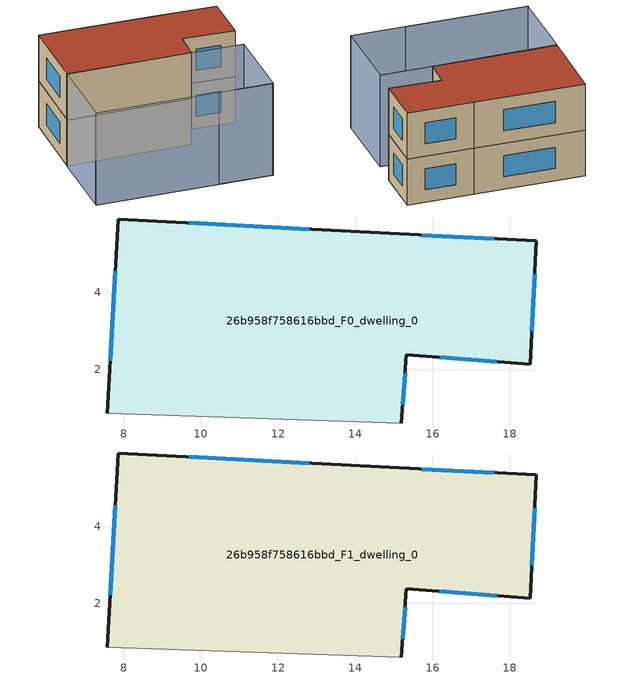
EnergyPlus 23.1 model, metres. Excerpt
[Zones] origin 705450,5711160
26b958f758616bbd_F0_dwelling_0
 floor ground (EU_floor_Construction): 18.69,5.33 18.53,2.13 15.32,2.38 15.19,0.61 7.58,0.86 7.86,5.9 14.63,5.54 z0
 wall outside (EU_wall_Construction): 15.19,0.61 15.32,2.38 18.53,2.13 18.69,5.33 14.63,5.54 7.86,5.9 7.58,0.86 z0:3
 wall adiabatic (EU_wall_Construction): 7.58,0.86 15.19,0.61 z0:3
 window (EU_Window_Construction): 7.78,4.54 7.65,2.22 / 12.8,5.63 9.68,5.8 / 17.59,5.39 15.72,5.48 / 18.57,2.99 18.64,4.47 / 16.19,2.31 17.66,2.2 / 15.22,1.09 15.29,1.9 z0.81:2.19
26b958f758616bbd_F1_dwelling_0
 floor to 26b958f758616bbd_F0_dwelling_0 (EU_floor_Construction): 18.69,5.33 18.52,2.13 15.32,2.38 15.19,0.61 7.58,0.86 7.86,5.9 14.63,5.54 z3
 wall outside (EU_wall_Construction): 15.19,0.61 15.32,2.38 18.53,2.13 18.69,5.33 14.63,5.54 7.86,5.9 7.58,0.86 z3:6
 wall adiabatic (EU_wall_Construction): 7.58,0.86 15.19,0.61 z3:6
 window (EU_Window_Construction): 7.78,4.54 7.65,2.22 / 12.8,5.63 9.68,5.8 / 17.59,5.39 15.72,5.48 / 18.57,2.99 18.64,4.47 / 16.19,2.31 17.66,2.2 / 15.22,1.09 15.29,1.9 z3.81:5.19
 roof outside (EU_roof_Construction): 18.53,2.13 18.69,5.33 14.63,5.54 7.86,5.9 7.58,0.86 15.19,0.61 15.32,2.38 z6
shading: 7.35,-4.12 18.11,-4.59 / 7.37,-4.13 7.58,0.93 / 7.58,0.93 18.38,0.48 / 18.38,0.48 18.17,-4.59 / 18.17,-4.59 7.37,-4.13 z0:6
[Building]
EU S2 Campaign: North Axis=0; Terrain=City; Solar Distribution=FullExterior
[Site:Location]
London: Latitude=51.5; Longitude=-0.5; Time Zone=0; Elevation=25
[SizingPeriod:WeatherFileDays]
AnnualSizingPeriod: Begin Month=1; Begin Day of Month=1; End Month=12; End Day of Month=31; Day of Week for Start Day=Monday; Use Weather File Daylight Saving Period=No; Use Weather File Rain and Snow Indicators=No
[MATERIAL]
EU_InternalMass_Material: Roughness=MediumRough; Thickness=0.1; Conductivity=1; Density=1800; Specific Heat=900; Thermal Absorptance=0.9; Solar Absorptance=0.7; Visible Absorptance=0.7
[MATERIAL:NOMASS] Roughness=MediumRough; Thermal Absorptance=0.9; Solar Absorptance=0.7; Visible Absorptance=0.7
Name | Thermal Resistance
EU_wall_NoMass | 0.555556
EU_roof_NoMass | 0.510204
EU_floor_NoMass | 1.68919
[WINDOWMATERIAL:SIMPLEGLAZINGSYSTEM]
EU_Window_SimpleGlazing: UFactor=3.96; Solar Heat Gain Coefficient=0.85; Visible Transmittance=0.85
[CONSTRUCTION]
EU_wall_Construction: EU_wall_NoMass
EU_roof_Construction: EU_roof_NoMass
EU_floor_Construction: EU_floor_NoMass
EU_Window_Construction: EU_Window_SimpleGlazing
EU_InternalMass_Construction: EU_InternalMass_Material
[ZONE] Type=1; Multiplier=1; Ceiling Height=autocalculate; Floor Area=autocalculate; Part of Total Floor Area=Yes
Name | Volume
26b958f758616bbd_F0_dwelling_0 | 144.181
26b958f758616bbd_F1_dwelling_0 | 144.182
[INTERNALMASS] Construction=EU_InternalMass_Construction; Surface Area=48.0603
Name | Zone or ZoneList
26b958f758616bbd_F0_dwelling_0_EU_InternalMass | 26b958f758616bbd_F0_dwelling_0
26b958f758616bbd_F1_dwelling_0_EU_InternalMass | 26b958f758616bbd_F1_dwelling_0
[OTHEREQUIPMENT] Fuel Type=Electricity; Design Level Calculation Method=Watts/Area; Power per Zone Floor Area=1; Fraction Latent=0; Fraction Radiant=0; Fraction Lost=0; Carbon Dioxide Generation Rate=0; EndUse Subcategory=EU_Step8_InternalGains
Name | Zone or ZoneList or Space or SpaceList | Schedule
EU_Step8_InternalGain_26b958f758616bbd_F0_dwelling_0_f000 | 26b958f758616bbd_F0_dwelling_0 | EU_Step8_GainSchedule_26b958f758616bbd_F0_dwelling_0_f000
EU_Step8_InternalGain_26b958f758616bbd_F1_dwelling_0_f000 | 26b958f758616bbd_F1_dwelling_0 | EU_Step8_GainSchedule_26b958f758616bbd_F1_dwelling_0_f000
[ZONEVENTILATION:DESIGNFLOWRATE] Schedule=EU_AlwaysOn; Design Flow Rate Calculation Method=AirChanges/Hour; Air Changes per Hour=0.48; Ventilation Type=Natural; Fan Pressure Rise=0; Fan Total Efficiency=1; Constant Term Coefficient=1; Temperature Term Coefficient=0; Velocity Term Coefficient=0; Velocity Squared Term Coefficient=0; Minimum Indoor Temperature=-100; Maximum Indoor Temperature=100; Delta Temperature=-100; Minimum Outdoor Temperature=-100; Maximum Outdoor Temperature=100; Maximum Wind Speed=40
Name | Zone or ZoneList or Space or SpaceList
EU_ConstantAir_26b958f758616bbd_F0_dwelling_0 | 26b958f758616bbd_F0_dwelling_0
EU_ConstantAir_26b958f758616bbd_F1_dwelling_0 | 26b958f758616bbd_F1_dwelling_0
[HVACTEMPLATE:THERMOSTAT] Constant Heating Setpoint=20; Constant Cooling Setpoint=50
EU_HeatOnly_26b958f758616bbd_F0_dwelling_0; EU_HeatOnly_26b958f758616bbd_F1_dwelling_0
[HVACTEMPLATE:ZONE:IDEALLOADSAIRSYSTEM] System Availability Schedule=EU_AlwaysOn; Maximum Heating Supply Air Temperature=50; Minimum Cooling Supply Air Temperature=13; Maximum Heating Supply Air Humidity Ratio=0.0156; Minimum Cooling Supply Air Humidity Ratio=0.0077; Heating Limit=NoLimit; Cooling Limit=NoLimit; Heating Availability Schedule=EU_AlwaysOn; Cooling Availability Schedule=EU_CoolingOff; Dehumidification Control Type=ConstantSensibleHeatRatio; Cooling Sensible Heat Ratio=0.7; Dehumidification Setpoint=60; Humidification Control Type=None; Humidification Setpoint=30; Outdoor Air Method=None; Outdoor Air Flow Rate per Person=0.00944; Outdoor Air Flow Rate per Zone Floor Area=0; Outdoor Air Flow Rate per Zone=0; Demand Controlled Ventilation Type=None; Outdoor Air Economizer Type=NoEconomizer; Heat Recovery Type=None; Sensible Heat Recovery Effectiveness=0.7; Latent Heat Recovery Effectiveness=0.65
Name | Template Thermostat
26b958f758616bbd_F0_dwelling_0 | EU_HeatOnly_26b958f758616bbd_F0_dwelling_0
26b958f758616bbd_F1_dwelling_0 | EU_HeatOnly_26b958f758616bbd_F1_dwelling_0
[SIZING:ZONE] Zone Cooling Design Supply Air Temperature Input Method=SupplyAirTemperature; Zone Cooling Design Supply Air Temperature=13; Zone Heating Design Supply Air Temperature Input Method=SupplyAirTemperature; Zone Heating Design Supply Air Temperature=50; Zone Cooling Design Supply Air Humidity Ratio=0.008; Zone Heating Design Supply Air Humidity Ratio=0.008; Cooling Design Air Flow Method=DesignDay; Cooling Design Air Flow Rate=0; Cooling Minimum Air Flow per Zone Floor Area=0.000762; Cooling Minimum Air Flow=0; Cooling Minimum Air Flow Fraction=0.2; Heating Design Air Flow Method=DesignDay; Heating Design Air Flow Rate=0; Heating Maximum Air Flow per Zone Floor Area=0.002032; Heating Maximum Air Flow=0.141576; Heating Maximum Air Flow Fraction=0.3; Account for Dedicated Outdoor Air System=No; Dedicated Outdoor Air System Control Strategy=NeutralSupplyAir; Dedicated Outdoor Air Low Setpoint Temperature for Design=autosize; Dedicated Outdoor Air High Setpoint Temperature for Design=autosize; Zone Load Sizing Method=Sensible Load Only No Latent Load; Zone Latent Cooling Design Supply Air Humidity Ratio Input Method=HumidityRatioDifference; Zone Cooling Design Supply Air Humidity Ratio Difference=0.005; Zone Latent Heating Design Supply Air Humidity Ratio Input Method=HumidityRatioDifference; Zone Humidification Design Supply Air Humidity Ratio Difference=0.005
26b958f758616bbd_F0_dwelling_0; 26b958f758616bbd_F1_dwelling_0
[SCHEDULE:CONSTANT]
Name | Hourly Value
EU_AlwaysOn | 1
EU_CoolingOff | 0
[SCHEDULE:FILE] Column Number=1; Rows to Skip at Top=0; Number of Hours of Data=8760; Column Separator=Comma; Interpolate to Timestep=No; Minutes per Item=60; Adjust Schedule for Daylight Savings=Yes
Name | File
EU_Step8_GainSchedule_26b958f758616bbd_F0_dwelling_0_f000 | ../../schedules/26b958f758616bbd/26b958f758616bbd_F0_dwelling_0_f000_gain.csv
EU_Step8_GainSchedule_26b958f758616bbd_F1_dwelling_0_f000 | ../../schedules/26b958f758616bbd/26b958f758616bbd_F1_dwelling_0_f000_gain.csv
